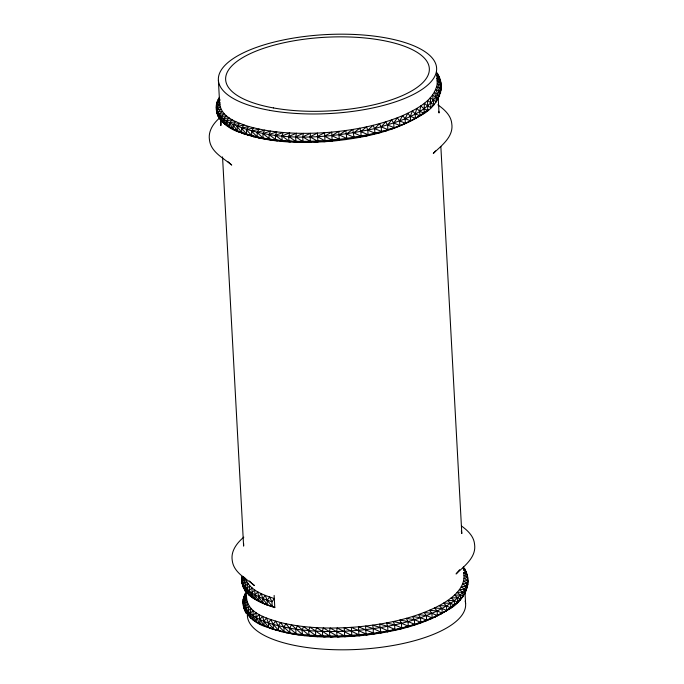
<?xml version="1.0" encoding="UTF-8"?>
<svg xmlns="http://www.w3.org/2000/svg" width="684" height="684" viewBox="0 0 684 684"><rect width="100%" height="100%" fill="white"/><g stroke="black" fill="none" stroke-linecap="round" stroke-linejoin="round"><path stroke-width="1.03" d="M436.546 72.299C448.319 88.108 435.811 108.636 419.933 115.801C393.676 132.072 362.486 137.997 332.176 141.178C301.456 143.512 269.47 143.289 240.238 132.422C225.566 128.558 208.945 113.005 219.47 97.333L219.119 99.325M436.837 77.993L440.804 82.85L441.035 90.279L437.281 83.61L436.837 77.993L440.342 79.977L440.539 83.593M463.342 566.976C475.141 582.845 462.555 603.237 446.72 610.487C420.463 626.749 389.273 632.674 358.963 635.855C328.252 638.198 296.257 637.967 267.034 627.108C252.353 623.244 235.741 607.683 246.266 592.011M243.641 543.506L243.615 546.097L222.539 156.875M216.623 107.405L216.683 111.646L216.563 107.67M441.052 87.372L440.795 85.757L437.281 83.61C434.349 100.514 416.701 109.047 402.688 115.613C377.944 125.984 351.2 130.747 324.558 132.696C299.207 134.201 273.326 133.406 248.745 126.497C237.22 122.633 219.803 117.041 219.752 102.318L216.999 102.241L216.879 105.225M242.042 576.766L242.247 583.717L242.042 576.766C239.349 595.456 260.689 602.997 274.797 607.614L274.139 595.405M246.608 593.806L243.786 596.918L243.478 606.332L243.265 599.372L246.539 596.995C247.129 613.599 267.581 618.627 280.551 622.543C306.013 628.63 332.501 628.998 358.476 626.809C386.229 624.039 414.299 618.524 439.248 605.596C451.107 599.081 466.625 588.257 463.624 572.67L466.18 571.815L466.326 574.526M242.29 581.28L242.487 576.304M221.197 121.256L220.846 125.582L220.47 118.657M216.725 109.209L217.067 107.576M243.863 602.253L243.513 603.895L243.265 599.372L246.411 595.413M274.797 607.614L272.189 606.306L271.95 601.783L274.31 598.568C263.528 594.96 250.19 590.668 245.71 579.066L243.367 583.974L243.615 588.496L242.008 579.194L243.658 576.792M244.804 577.553L242.452 581.605L242.692 586.128L242.008 579.194L244.462 577.356M246.539 596.995L243.23 601.809L243.914 608.734L243.23 601.809L246.505 599.346L243.675 604.211L244.838 611.103L244.598 606.58L243.675 604.211L246.933 601.681L244.598 606.58L246.24 613.42L245.992 608.905L247.822 603.972L244.598 606.58C254.217 621.388 273.66 624.663 289.665 628.203C314.871 632.469 340.675 632.324 366.034 629.554C390.393 626.63 414.795 621.423 437.127 610.992C449.798 604.502 465.171 595.875 467.582 580.442L464.068 578.296L467.599 577.535L467.83 584.965L467.086 583.366L463.59 581.135L467.582 580.442L467.839 582.058L467.531 580.135M459.639 569.686L456.074 573.97C464.265 566.121 476.654 557.212 474.542 544.122C473.815 536.188 467.557 530.374 461.461 525.979M435.614 150.899L433.297 153.455C441.479 145.598 453.877 136.689 451.765 123.599C451.004 115.263 444.207 109.389 437.854 104.814M218.393 80.379L219.709 104.669L216.435 107.123C217.238 114.382 223.514 119.349 229.405 122.778L233.295 129.208C266.606 143.324 304.098 142.7 339.486 139.391C370.138 134.979 403.278 129.481 428.03 109.56L427.722 110.44L424.858 112.262M246.787 592.498L244.787 594.464L246.402 593.353M462.752 595.858L464.915 593.738L464.667 589.215L461.238 586.821L466.112 586.291L467.334 587.881L467.086 583.366L462.649 583.982L466.112 586.291L466.36 590.814L464.667 589.215L459.383 589.642L464.915 593.738M219.504 118.084C213.254 123.445 208.047 131.268 209.458 139.852C210.775 152.053 223.471 158.038 231.714 165.075L227.866 161.629M243.812 537.145C237.057 542.848 230.662 550.979 232.235 560.384C233.552 572.568 246.24 578.561 254.491 585.589L251.78 583.315M462.991 596.636L457.562 601.484L460.614 599.509L460.366 594.986L457.074 592.438L462.752 592.113L462.991 596.636L460.366 594.986L454.33 595.191L460.614 599.509L454.817 604.237M454.022 604.913L444.096 612.154L450.824 607.837L450.576 603.322L447.584 600.535L454.27 600.603L457.784 602.339L451.654 606.939L454.518 605.126L454.27 600.603L451.158 597.893L457.536 597.825L457.784 602.339L455.561 603.767M252.516 596.935L251.994 597.363C250.789 590.814 244.188 587.821 242.452 581.605L245.71 579.066M219.752 102.318L216.477 104.686L219.709 104.669M243.786 596.918L246.231 595.2M219.607 98.676L217.999 99.778L220.257 99.941L216.999 102.241L217.144 104.951M436.529 100.12L438.119 99.052L437.871 94.529L435.853 89.305L439.325 91.613L440.547 93.204L440.795 85.757L437.29 80.789L440.804 82.85M432.297 105.815L433.818 104.832L432.587 94.965L438.119 99.052M424.029 113.159C414.179 120.213 402.885 124.42 392.137 128.917L387.854 129.567L386.195 130.866L381.475 131.431L374.627 128.635C327.268 138.527 274.626 143.289 229.405 122.778L232.278 119.803L226.182 120.769L226.43 125.292L236.305 130.687L229.644 127.301L226.182 120.769L229.157 117.853L223.403 118.665L223.642 123.188L232.774 128.84L229.644 127.301L229.405 122.778L235.818 121.641L233.047 124.685L233.295 129.208L240.238 132.422L237.348 131.003L233.047 124.685L239.751 123.377L237.109 126.489L237.348 131.003L244.556 134.047L241.803 132.687L237.109 126.489L244.068 125.001L241.555 128.165L241.803 132.687L249.232 135.543L246.625 134.235L241.555 128.165L248.745 126.497L246.377 129.712L246.625 134.235L254.251 136.903L251.797 135.654L246.377 129.712L253.764 127.865L251.558 131.131L251.797 135.654L259.595 138.134L257.304 136.92L251.558 131.131L259.099 129.088L257.064 132.405L257.304 136.92L265.23 139.211L263.118 138.048L257.064 132.405L264.742 130.174L262.878 133.525L263.118 138.048L271.146 140.143L262.878 133.525L270.65 131.106L268.974 134.492L269.214 139.014L277.302 140.921L268.974 134.492L276.815 131.884L275.327 135.304L275.567 139.818L283.68 141.537L275.327 135.304L283.193 132.499L281.902 135.945L282.15 140.468L290.255 141.998L281.902 135.945L289.768 132.952L288.682 136.415L288.93 140.938L297.001 142.281L288.682 136.415L296.514 133.235L295.633 136.723L295.881 141.246L303.884 142.4L295.633 136.723L303.388 133.354L302.73 136.851L302.978 141.374L310.869 142.349L310.177 141.332L302.73 136.851L310.382 133.303L310.177 141.332L317.932 142.127L317.444 133.089L309.938 136.809L317.462 141.109L325.045 141.733L324.558 132.696L317.222 136.586L324.797 140.716L332.176 141.178L331.689 132.132L324.558 136.193L332.15 140.143L339.29 140.442L338.802 131.396L331.902 135.62L339.486 139.391L346.361 139.545L346.779 138.476L345.873 130.499L339.247 134.868L346.779 138.476L353.354 138.484L353.996 137.39L352.867 129.438L346.531 133.953L353.996 137.39L360.254 137.262L361.101 136.133L360.861 131.61L359.758 128.216L353.748 132.867L361.101 136.133L367.009 135.885L368.069 134.722L373.601 134.355L374.875 133.149L380.005 132.679L381.475 131.431L381.227 126.908L379.517 123.642L374.627 128.635L374.875 133.149L367.83 130.199L366.521 126.839L360.861 131.61L368.069 134.722L367.83 130.199L373.113 125.309L374.627 128.635C398.592 121.444 429.655 114.142 440.299 88.681L436.802 86.458L439.325 91.613L439.573 96.136L434.451 92.143L435.956 97.436L436.204 101.959L430.279 97.761L430.988 107.662L427.483 105.917L424.371 103.216L424.029 113.159L419.685 111.278L416.812 108.431L415.197 113.843L415.444 118.366L410.332 116.306L407.741 113.322L405.125 118.674L405.364 123.188L399.576 120.923L397.31 117.802L393.736 123.052L393.975 127.575L387.606 125.052L385.708 121.82L381.227 126.908L387.854 129.567L387.606 125.052L391.641 119.88L393.736 123.052L399.824 125.446L399.576 120.923L402.688 115.613L405.125 118.674L410.58 120.829L410.332 116.306L412.461 110.919L415.197 113.843L419.933 115.801L419.685 111.278L420.788 105.858L423.789 108.636L427.722 110.44L427.534 100.514L433.818 104.832M463.393 569.618L464.761 569.028L464.855 570.832M250.258 594.824L249.215 595.26L246.633 588.548L247.959 583.597L244.769 586.291L245.017 590.814L246.727 591.728M467.275 577.364L467.129 574.654L464.085 575.466L467.599 577.535M272.189 606.306C266.298 604.913 260.365 602.339 255.218 598.97L265.811 604.494L272.189 606.306L267.119 600.236L265.315 595.456L262.673 598.56L262.921 603.083L258.612 596.756L257.851 591.874L254.97 594.849L255.218 599.372L251.746 592.84L248.967 590.737L249.771 585.786L246.633 588.548L246.881 593.071L244.769 586.291L246.599 581.357L243.367 583.974L245.017 590.814M254.405 598.568L251.994 597.363L252.028 587.898L248.967 590.737L249.215 595.26L251.686 596.516M253.217 619.969C278.097 634.94 308.681 635.718 336.973 636.009C374.576 634.726 413.495 629.177 446.72 610.487L446.481 605.964L443.6 603.108L450.576 603.322L454.518 605.126L448.071 609.581L450.824 607.837L446.481 605.964L439.248 605.596L441.992 608.521L446.72 610.487L439.735 614.642L442.232 613.044L441.992 608.521L434.537 607.999L437.127 610.992L442.232 613.044L435.024 617.045L437.367 615.506L437.127 610.992L429.475 610.299L431.912 613.351L437.367 615.506L429.971 619.336L432.16 617.874L431.912 613.351L424.106 612.488L426.371 615.6L432.16 617.874L424.593 621.525L426.619 620.123L426.371 615.6L418.437 614.557L420.523 617.729L420.771 622.252L418.924 623.603L426.619 620.123L420.523 617.729L412.495 616.506L414.401 619.73L414.649 624.253L412.982 625.544L420.771 622.252L414.401 619.73L406.313 618.319L408.023 621.594L408.271 626.116L406.8 627.365L414.649 624.253L408.023 621.594L399.909 619.995L401.423 623.312L401.662 627.835L400.397 629.032L408.271 626.116L401.423 623.312L393.309 621.525L394.617 624.877L394.865 629.4L393.804 630.562L401.662 627.835L394.617 624.877L386.554 622.902L387.648 626.296L387.896 630.819L387.041 631.939L394.865 629.4L387.648 626.296L379.663 624.124L380.791 632.067L380.15 633.162L387.896 630.819L380.543 627.544L372.66 625.185L373.327 628.63L373.156 634.222L380.791 632.067L373.327 628.63L365.589 626.082L366.085 635.12L373.575 633.153L358.476 626.809L358.963 635.855L366.282 634.077L351.345 627.373L351.841 636.419L358.946 634.82L344.232 627.767L344.727 636.813L351.593 635.393L337.169 627.989L336.725 631.486L336.973 636.009L337.657 637.035L344.257 635.787L330.184 628.04L329.526 631.537L329.765 636.06L330.671 637.086L336.973 636.009L323.301 627.921L322.429 631.4L322.677 635.923L323.797 636.966L329.765 636.06L316.564 627.63L315.478 631.101L315.717 635.624L317.051 636.676L322.677 635.923L309.989 627.177L308.698 630.622L308.937 635.145L310.476 636.223L315.717 635.624L303.602 626.561L302.114 629.981L302.362 634.504L304.089 635.607L308.937 635.145L297.446 625.783L295.762 629.177L296.01 633.692L297.933 634.829L302.362 634.504L291.529 624.851L289.665 628.203L289.913 632.726L292.025 633.897L296.01 633.692L289.665 628.203L285.895 623.774L283.851 627.083L284.099 631.606L286.382 632.811L289.913 632.726L283.851 627.083L280.551 622.543L278.345 625.809L278.593 630.332L281.047 631.589L284.099 631.606L278.345 625.809L275.532 621.175L273.173 624.398L273.412 628.912L276.028 630.221L278.593 630.332L273.173 624.398L270.855 619.678L268.35 622.842L268.59 627.365L271.343 628.724L273.412 628.912L268.35 622.842L266.546 618.062L263.896 621.166L264.144 625.689L268.59 627.365L263.896 621.166L262.605 616.327L259.843 619.371L260.082 623.894L256.192 617.455L255.944 612.539L252.969 615.446L253.217 619.969L250.19 613.343L250.994 608.392L247.864 611.163L248.104 615.677L245.992 608.905L249.181 606.212L247.864 611.163L250.438 617.866L252.918 619.131M226.122 124.445L223.642 123.188L221.069 116.477L224.198 113.715L219.205 114.219L219.444 118.742L220.949 119.888M223.001 121.88L221.317 121L219.205 114.219L222.386 111.526L217.803 111.902L218.051 116.425L216.879 109.534L220.137 106.995L216.435 107.123L217.127 114.057L216.879 109.534L221.035 109.286L217.803 111.902L219.444 118.742M463.042 568.113L464.761 569.028M436.785 75.702L439.393 77.138L439.538 79.848M463.572 570.388L466.18 571.815M463.624 572.67L467.129 574.654M225.344 123.761L221.317 121L221.069 116.477L226.464 115.827L223.403 118.665L226.43 125.292L229.644 126.899L226.951 124.864M254.414 620.055L256.44 621.978L264.144 625.689L259.843 619.371L259.074 614.48L256.192 617.455L256.44 621.978L252.969 615.446L253.251 610.504L250.19 613.343L250.438 617.866M436.46 73.068L437.965 74.342M436.614 74.496L439.393 77.138M249.506 580.972L251.208 582.734M436.546 75.907L440.342 79.977M430.775 106.798L430.988 107.662M438.743 111.295L439.034 113.005L438.179 97.205M461.367 530.955L461.811 533.52L440.847 146.427M464.975 591.942L465.607 603.621M465.163 601.065A109.278 39.518 -3.1 0 1 360.887 649.244A109.278 39.518 -3.1 0 1 247.377 614.48M269.633 597.072L267.119 600.236L267.367 604.759L262.673 598.56L261.382 593.712L258.612 596.756L258.86 601.279L254.97 594.849L251.746 592.84L254.722 589.924L254.97 594.849L262.673 598.56L271.95 601.783L269.633 597.072M269.53 110.338A109.278 39.518 -3.1 0 0 436.563 70.392A109.278 39.518 -3.1 0 0 276.379 41.527A109.278 39.518 -3.1 0 0 269.53 110.338M273.395 107.927A101.993 36.885 -3.1 0 0 429.287 70.632A101.993 36.885 -3.1 0 0 279.79 43.699A101.993 36.885 -3.1 0 0 273.395 107.927"/></g></svg>
